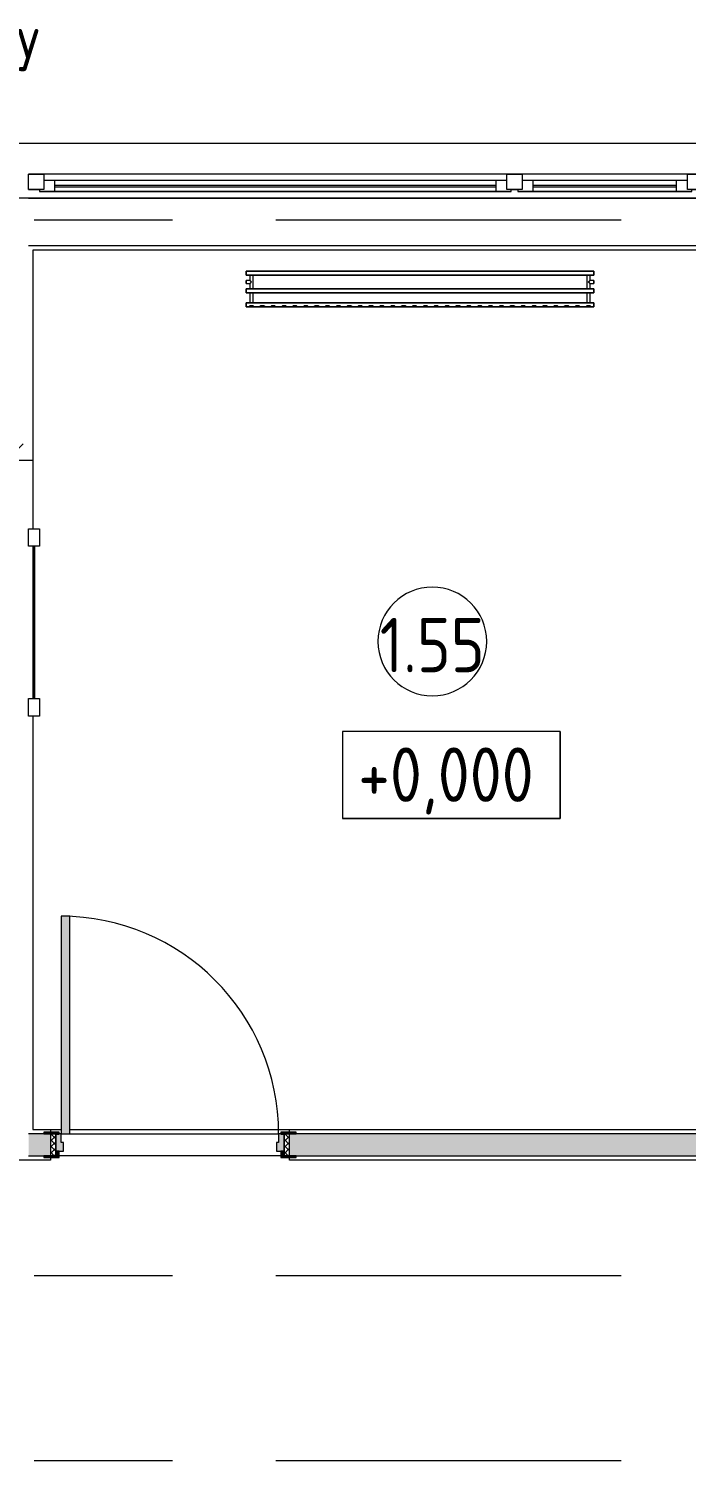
# Model space of a CAD drawing. Header units: millimetres. Extents: x 35787 to 244346, y -8553 to 29000.
# Drawn here: x 77250 to 80275, y 21300 to 27879 of the extents above; entities that cross this region are included whole.
import ezdxf

# ---------------------------------------------------------------- set-up
doc = ezdxf.new("R2010")
doc.units = ezdxf.units.MM
doc.linetypes.add('Осевая', pattern=[3175, 635, -476.25, 1587.5, -476.25])
for name, color, linetype, lineweight in [('A-ANNO-DIMS', 7, 'Continuous', 9), ('A-ANNO-DIMS-100', 7, 'Continuous', 9), ('A-AREA-IDEN', 7, 'Continuous', 9), ('A-GLAZ', 7, 'Continuous', 9), ('A-WALL', 7, 'Continuous', 9), ('A-WALL-IDEN', 7, 'Continuous', 9), ('G-ANNO-DIMS', 7, 'Continuous', 9), ('I-WALL', 7, 'Continuous', 9), ('Оси-2', 7, 'Осевая', 9)]:
    doc.layers.add(name, color=color, linetype=linetype, lineweight=lineweight)
for name, color, linetype, lineweight, true_color in [('A-DOOR-1', 7, 'Continuous', 9, 0xaaaaaa), ('A-DOOR-2', 7, 'Continuous', 9, 0xe2e2e2), ('A-DOOR-FRAM-1', 7, 'Continuous', 9, 0xe2e2e2), ('A-DOOR-FRAM-2', 7, 'Continuous', 9, 0xaaaaaa), ('A-FLOR-1', 7, 'Continuous', 9, 0xaaaaaa), ('I-WALL-1', 7, 'Continuous', 9, 0x787878), ('M-EQPM-1', 7, 'Continuous', 9, 0xaaaaaa)]:
    doc.layers.add(name, color=color, linetype=linetype, lineweight=lineweight, true_color=true_color)
doc.styles.add('GOST Common', font='GOST_Common.ttf', dxfattribs={"width": 0.9, "height": 250})
doc.styles.add('GOST Common_1', font='GOST_Common.ttf', dxfattribs={"width": 0.9, "height": 200})
doc.styles.add('ISOCPEUR_1', font='isocpeur.ttf', dxfattribs={"width": 0.9, "height": 200})
doc.dimstyles.new('ISO-2_0_0_9К_Средний_округл2_1', dxfattribs={"dimscale": 304.8, "dimtxt": 199.196235, "dimasz": 0.492126, "dimexe": 0.393701, "dimexo": 0, "dimgap": 0, "dimtad": 1, "dimdec": 0, "dimrnd": 10, "dimzin": 0, "dimdsep": 46, "dimtxsty": 'ISOCPEUR_1', "dimblk1": 'OBLIQUE', "dimblk2": 'OBLIQUE', "dimsah": 1, "dimcen": 0.09, "dimdle": 0.393701, "dimazin": 0, "dimtfac": 1, "dimtdec": 4, "dimtix": 1, "dimtmove": 0, "dimatfit": 3, "dimfxl": 1, "dimtvp": 1, "dimtolj": 1, "dimtzin": 0, "dimarcsym": 2})

# ---------------------------------------------------------------- blocks, each defined once
blk = doc.blocks.new('110_Дверь_СКБ_1Ст_Внутренняя1 - Д-11п 1100x2100h_кладовые _все__ коридор _между помещениями блока столовой__ моечные _все_ 2-32102277-План монтажа стен и перегородок 1 этажа  в осях 12-23')
at = {"layer": 'A-DOOR-1'}
h = blk.add_hatch(dxfattribs=at)
h.set_pattern_fill('FP_25', color=256, style=0, pattern_type=2)
h.set_pattern_definition([(135, (1751.41, 114.685), (-14.14214, -14.14214), []), (225, (1751.41, 114.685), (14.14214, -14.14214), [])])
h.paths.add_polyline_path([(562.5, -50), (562.5, 50), (537.5, 50), (537.5, -50)])
at = {"layer": 'A-DOOR-2'}
h = blk.add_hatch(color=256, dxfattribs=at)
h.paths.add_polyline_path([(537.5, -30), (537.5, 50), (512.5, 50), (512.5, 10), (502.5, 10), (502.5, -30)])
h.paths.add_polyline_path([(-477.5, -30), (-477.5, 10), (-487.5, 10), (-487.5, 50), (-512.5, 50), (-512.5, -30)])
at = {"layer": 'A-DOOR-FRAM-1'}
for points in [[(-447.5, 50), (-447.5, 1050), (-487.5, 1050), (-487.5, 50)], [(-497.5, 50), (-497.5, 58), (-567.5, 58), (-567.5, 50)], [(-497.5, 49), (-497.5, 50), (-512.5, 49)], [(592.5, 50), (592.5, 58), (522.5, 58), (522.5, 50)], [(537.5, 49), (537.5, 50), (522.5, 49)], [(-497.5, -58), (-497.5, -50), (-567.5, -50), (-567.5, -58)], [(-497.5, -50), (-497.5, -30), (-512.5, -30), (-512.5, -50)], [(537.5, -50), (537.5, -30), (522.5, -30), (522.5, -50)], [(592.5, -58), (592.5, -50), (522.5, -50), (522.5, -58)]]:
    blk.add_hatch(color=256, dxfattribs=at).paths.add_polyline_path(points)
at = {"layer": 'A-DOOR-FRAM-2'}
h = blk.add_hatch(dxfattribs=at)
h.set_pattern_fill('FP_26', color=256, style=0, pattern_type=2)
h.set_pattern_definition([(45, (-371.384, 114.685), (-14.1421, 14.1421), []), (135, (-371.384, 114.685), (-14.1421, -14.1421), [])])
h.paths.add_polyline_path([(-512.5, -50), (-512.5, 50), (-537.5, 50), (-537.5, -50)])
at = {"layer": 'A-DOOR-1'}
for p, q in [((-487.5, 1050), (-487.5, 50)), ((-447.5, 1050), (-487.5, 1050)), ((-447.5, 50), (-447.5, 1050)), ((-487.5, 50), (-447.5, 50))]:
    blk.add_line(p, q, dxfattribs=at)
blk.add_arc((-487.5, 50), 1000, 360, 90, dxfattribs=at)
at = {"layer": 'A-DOOR-FRAM-2'}
for p, q in [((-497.5, 58), (-567.5, 58)), ((-567.5, 58), (-567.5, 50)), ((-567.5, 50), (-497.5, 50)), ((-512.5, 50), (-537.5, 50)), ((-537.5, 50), (-537.5, -50)), ((-487.5, 50), (-512.5, 50)), ((-512.5, 50), (-512.5, -30)), ((-512.5, -50), (-512.5, 50)), ((-497.5, 50), (-512.5, 50)), ((-512.5, 50), (-512.5, 49)), ((-512.5, 49), (-497.5, 49)), ((-497.5, 50), (-497.5, 58)), ((-497.5, 49), (-497.5, 50)), ((-487.5, 10), (-487.5, 50)), ((-477.5, 10), (-487.5, 10)), ((-477.5, -30), (-477.5, 10)), ((512.5, 10), (502.5, 10)), ((502.5, 10), (502.5, -30)), ((512.5, 50), (512.5, 10)), ((537.5, 50), (512.5, 50)), ((592.5, 58), (522.5, 58)), ((522.5, 58), (522.5, 50)), ((537.5, 50), (522.5, 50)), ((522.5, 50), (522.5, 49)), ((522.5, 50), (592.5, 50)), ((522.5, 49), (537.5, 49)), ((537.5, -30), (537.5, 50)), ((562.5, 50), (537.5, 50)), ((537.5, 50), (537.5, -50)), ((537.5, 49), (537.5, 50)), ((562.5, -50), (562.5, 50)), ((592.5, 50), (592.5, 58)), ((-497.5, -50), (-567.5, -50)), ((-567.5, -50), (-567.5, -58)), ((-567.5, -58), (-497.5, -58)), ((-537.5, -50), (-512.5, -50)), ((-512.5, -30), (-477.5, -30)), ((-497.5, -30), (-512.5, -30)), ((-512.5, -30), (-512.5, -50)), ((-512.5, -50), (-497.5, -50)), ((-497.5, -50), (-497.5, -30)), ((-497.5, -58), (-497.5, -50)), ((502.5, -30), (537.5, -30)), ((537.5, -30), (522.5, -30)), ((522.5, -30), (522.5, -50)), ((522.5, -50), (537.5, -50)), ((592.5, -50), (522.5, -50)), ((522.5, -50), (522.5, -58)), ((522.5, -58), (592.5, -58)), ((537.5, -50), (537.5, -30)), ((537.5, -50), (562.5, -50)), ((592.5, -58), (592.5, -50))]:
    blk.add_line(p, q, dxfattribs=at)
blk = doc.blocks.new('120_Окно_СКБ_2Ст - 120_Окно_СКБ_2Ст 3100х2500 _мал_створка слева_ 2-19089248-План монтажа стен и перегородок 1 этажа  в осях 12-23')
at = {"layer": 'A-GLAZ'}
for p, q in [((-1550, -75), (-1550, -5)), ((-1550, -5), (-1480, -5)), ((1550, -5), (-1550, -5)), ((-1480, -5), (-1480, -75)), ((650, -35), (-1480, -35)), ((-1480, -35), (-1480, -75)), ((-1430, -85), (-1430, -35)), ((-1430, -55), (600, -55)), ((600, -65), (-1430, -65)), ((600, -85), (600, -35)), ((650, -75), (650, -5)), ((650, -5), (720, -5)), ((650, -75), (650, -35)), ((720, -5), (720, -75)), ((1480, -35), (720, -35)), ((720, -35), (720, -75)), ((770, -85), (770, -35)), ((770, -55), (1430, -55)), ((1430, -65), (770, -65)), ((1430, -85), (1430, -35)), ((1480, -75), (1480, -5)), ((1480, -5), (1550, -5)), ((1480, -75), (1480, -35)), ((1550, -5), (1550, -75)), ((-1480, -75), (-1550, -75)), ((-1550, -75), (-1500, -75)), ((-1480, -75), (-1500, -75)), ((-1500, -75), (-1500, -85)), ((-1500, -85), (670, -85)), ((670, -85), (-1500, -85)), ((720, -75), (650, -75)), ((670, -75), (650, -75)), ((670, -75), (700, -75)), ((670, -85), (670, -75)), ((720, -75), (700, -75)), ((700, -75), (700, -85)), ((700, -85), (1500, -85)), ((1500, -85), (700, -85)), ((1550, -75), (1480, -75)), ((1500, -75), (1480, -75)), ((1500, -75), (1550, -75)), ((1500, -85), (1500, -75))]:
    blk.add_line(p, q, dxfattribs=at)
blk = doc.blocks.new('Штора противопожарная_Рен - ШТ_700х700-22567375-План монтажа стен и перегородок 1 этажа  в осях 12-23')
at = {"layer": 'A-DOOR-1'}
for p, q in [((-430, 100), (-350, 100)), ((-430, 50), (-430, 100)), ((-350, 100), (-350, 50)), ((-350, 77.5), (350, 77.5)), ((-350, 72.5), (-350, 77.5)), ((350, 72.5), (-350, 72.5)), ((350, 100), (430, 100)), ((350, 50), (350, 100)), ((350, 77.5), (350, 72.5)), ((430, 100), (430, 50)), ((-350, 50), (-430, 50)), ((430, 50), (350, 50))]:
    blk.add_line(p, q, dxfattribs=at)
blk = doc.blocks.new('radiator_prado_classic_z_tip_30_po exemplyaru - Classic Z Тип 30-500-V61-План монтажа стен и перегородок 1 этажа  в осях 12-23')
at = {"layer": 'M-EQPM-1'}
for p, q in [((0, 228), (0, 210)), ((1600, 228), (0, 228)), ((0, 210), (0, 228)), ((0, 228), (12.5, 228)), ((0, 210), (1600, 210)), ((17.5, 210), (0, 210)), ((12.5, 228), (37.5, 228)), ((37.5, 228), (12.5, 228)), ((12.5, 228), (37.5, 228)), ((12.5, 228), (17.5, 223)), ((12.5, 228), (17.5, 223)), ((32.5, 223), (17.5, 223)), ((17.5, 223), (32.5, 223)), ((17.5, 210), (17.5, 164)), ((17.5, 210), (17.5, 164)), ((19.7, 210), (17.5, 210)), ((17.5, 210), (31.5, 210)), ((32.5, 210), (17.5, 210)), ((17.5, 210), (32.5, 210)), ((31.5, 210), (18.5, 210)), ((32.5, 210), (19.7, 210)), ((31.5, 210), (32.5, 210)), ((32.5, 223), (37.5, 228)), ((37.5, 228), (32.5, 223)), ((32.5, 164), (32.5, 210)), ((32.5, 164), (32.5, 210)), ((1567.5, 210), (32.5, 210)), ((37.5, 228), (62.5, 228)), ((62.5, 228), (87.5, 228)), ((87.5, 228), (62.5, 228)), ((62.5, 228), (87.5, 228)), ((62.5, 228), (67.5, 223)), ((62.5, 228), (67.5, 223)), ((82.5, 223), (67.5, 223)), ((67.5, 223), (82.5, 223)), ((82.5, 223), (87.5, 228)), ((87.5, 228), (82.5, 223)), ((87.5, 228), (112.5, 228)), ((112.5, 228), (137.5, 228)), ((137.5, 228), (112.5, 228)), ((112.5, 228), (137.5, 228)), ((112.5, 228), (117.5, 223)), ((112.5, 228), (117.5, 223)), ((132.5, 223), (117.5, 223)), ((117.5, 223), (132.5, 223)), ((132.5, 223), (137.5, 228)), ((137.5, 228), (132.5, 223)), ((137.5, 228), (162.5, 228)), ((162.5, 228), (187.5, 228)), ((187.5, 228), (162.5, 228)), ((162.5, 228), (187.5, 228)), ((162.5, 228), (167.5, 223)), ((162.5, 228), (167.5, 223)), ((182.5, 223), (167.5, 223)), ((167.5, 223), (182.5, 223)), ((182.5, 223), (187.5, 228)), ((187.5, 228), (182.5, 223)), ((187.5, 228), (212.5, 228)), ((212.5, 228), (237.5, 228)), ((237.5, 228), (212.5, 228)), ((212.5, 228), (237.5, 228)), ((212.5, 228), (217.5, 223)), ((212.5, 228), (217.5, 223)), ((232.5, 223), (217.5, 223)), ((217.5, 223), (232.5, 223)), ((232.5, 223), (237.5, 228)), ((237.5, 228), (232.5, 223)), ((237.5, 228), (262.5, 228)), ((262.5, 228), (287.5, 228)), ((287.5, 228), (262.5, 228)), ((262.5, 228), (287.5, 228)), ((262.5, 228), (267.5, 223)), ((262.5, 228), (267.5, 223)), ((282.5, 223), (267.5, 223)), ((267.5, 223), (282.5, 223)), ((282.5, 223), (287.5, 228)), ((287.5, 228), (282.5, 223)), ((287.5, 228), (312.5, 228)), ((312.5, 228), (337.5, 228)), ((337.5, 228), (312.5, 228)), ((312.5, 228), (337.5, 228)), ((312.5, 228), (317.5, 223)), ((312.5, 228), (317.5, 223)), ((332.5, 223), (317.5, 223)), ((317.5, 223), (332.5, 223)), ((332.5, 223), (337.5, 228)), ((337.5, 228), (332.5, 223)), ((337.5, 228), (362.5, 228)), ((362.5, 228), (387.5, 228)), ((387.5, 228), (362.5, 228)), ((362.5, 228), (387.5, 228)), ((362.5, 228), (367.5, 223)), ((362.5, 228), (367.5, 223)), ((382.5, 223), (367.5, 223)), ((367.5, 223), (382.5, 223)), ((382.5, 223), (387.5, 228)), ((387.5, 228), (382.5, 223)), ((387.5, 228), (412.5, 228)), ((412.5, 228), (437.5, 228)), ((437.5, 228), (412.5, 228)), ((412.5, 228), (437.5, 228)), ((412.5, 228), (417.5, 223)), ((412.5, 228), (417.5, 223)), ((432.5, 223), (417.5, 223)), ((417.5, 223), (432.5, 223)), ((432.5, 223), (437.5, 228)), ((437.5, 228), (432.5, 223)), ((437.5, 228), (462.5, 228)), ((462.5, 228), (487.5, 228)), ((487.5, 228), (462.5, 228)), ((462.5, 228), (487.5, 228)), ((462.5, 228), (467.5, 223)), ((462.5, 228), (467.5, 223)), ((482.5, 223), (467.5, 223)), ((467.5, 223), (482.5, 223)), ((482.5, 223), (487.5, 228)), ((487.5, 228), (482.5, 223)), ((487.5, 228), (512.5, 228)), ((512.5, 228), (537.5, 228)), ((537.5, 228), (512.5, 228)), ((512.5, 228), (537.5, 228)), ((512.5, 228), (517.5, 223)), ((512.5, 228), (517.5, 223)), ((532.5, 223), (517.5, 223)), ((517.5, 223), (532.5, 223)), ((532.5, 223), (537.5, 228)), ((537.5, 228), (532.5, 223)), ((537.5, 228), (562.5, 228)), ((562.5, 228), (587.5, 228)), ((587.5, 228), (562.5, 228)), ((562.5, 228), (587.5, 228)), ((562.5, 228), (567.5, 223)), ((562.5, 228), (567.5, 223)), ((582.5, 223), (567.5, 223)), ((567.5, 223), (582.5, 223)), ((582.5, 223), (587.5, 228)), ((587.5, 228), (582.5, 223)), ((587.5, 228), (612.5, 228)), ((612.5, 228), (637.5, 228)), ((637.5, 228), (612.5, 228)), ((612.5, 228), (637.5, 228)), ((612.5, 228), (617.5, 223)), ((612.5, 228), (617.5, 223)), ((632.5, 223), (617.5, 223)), ((617.5, 223), (632.5, 223)), ((632.5, 223), (637.5, 228)), ((637.5, 228), (632.5, 223)), ((637.5, 228), (662.5, 228)), ((662.5, 228), (687.5, 228)), ((687.5, 228), (662.5, 228)), ((662.5, 228), (687.5, 228)), ((662.5, 228), (667.5, 223)), ((662.5, 228), (667.5, 223)), ((682.5, 223), (667.5, 223)), ((667.5, 223), (682.5, 223)), ((682.5, 223), (687.5, 228)), ((687.5, 228), (682.5, 223)), ((687.5, 228), (712.5, 228)), ((712.5, 228), (737.5, 228)), ((737.5, 228), (712.5, 228)), ((712.5, 228), (737.5, 228)), ((712.5, 228), (717.5, 223)), ((712.5, 228), (717.5, 223)), ((732.5, 223), (717.5, 223)), ((717.5, 223), (732.5, 223)), ((732.5, 223), (737.5, 228)), ((737.5, 228), (732.5, 223)), ((737.5, 228), (762.5, 228)), ((762.5, 228), (787.5, 228)), ((787.5, 228), (762.5, 228)), ((762.5, 228), (787.5, 228)), ((762.5, 228), (767.5, 223)), ((762.5, 228), (767.5, 223)), ((782.5, 223), (767.5, 223)), ((767.5, 223), (782.5, 223)), ((782.5, 223), (787.5, 228)), ((787.5, 228), (782.5, 223)), ((787.5, 228), (812.5, 228)), ((812.5, 228), (837.5, 228)), ((837.5, 228), (812.5, 228)), ((812.5, 228), (837.5, 228)), ((812.5, 228), (817.5, 223)), ((812.5, 228), (817.5, 223)), ((832.5, 223), (817.5, 223)), ((817.5, 223), (832.5, 223)), ((832.5, 223), (837.5, 228)), ((837.5, 228), (832.5, 223)), ((837.5, 228), (862.5, 228)), ((862.5, 228), (887.5, 228)), ((887.5, 228), (862.5, 228)), ((862.5, 228), (887.5, 228)), ((862.5, 228), (867.5, 223)), ((862.5, 228), (867.5, 223)), ((882.5, 223), (867.5, 223)), ((867.5, 223), (882.5, 223)), ((882.5, 223), (887.5, 228)), ((887.5, 228), (882.5, 223)), ((887.5, 228), (912.5, 228)), ((912.5, 228), (937.5, 228)), ((937.5, 228), (912.5, 228)), ((912.5, 228), (937.5, 228)), ((912.5, 228), (917.5, 223)), ((912.5, 228), (917.5, 223)), ((932.5, 223), (917.5, 223)), ((917.5, 223), (932.5, 223)), ((932.5, 223), (937.5, 228)), ((937.5, 228), (932.5, 223)), ((937.5, 228), (962.5, 228)), ((962.5, 228), (987.5, 228)), ((987.5, 228), (962.5, 228)), ((962.5, 228), (987.5, 228)), ((962.5, 228), (967.5, 223)), ((962.5, 228), (967.5, 223)), ((982.5, 223), (967.5, 223)), ((967.5, 223), (982.5, 223)), ((982.5, 223), (987.5, 228)), ((987.5, 228), (982.5, 223)), ((987.5, 228), (1012.5, 228)), ((1012.5, 228), (1037.5, 228)), ((1037.5, 228), (1012.5, 228)), ((1012.5, 228), (1037.5, 228)), ((1012.5, 228), (1017.5, 223)), ((1012.5, 228), (1017.5, 223)), ((1032.5, 223), (1017.5, 223)), ((1017.5, 223), (1032.5, 223)), ((1032.5, 223), (1037.5, 228)), ((1037.5, 228), (1032.5, 223)), ((1037.5, 228), (1062.5, 228)), ((1062.5, 228), (1087.5, 228)), ((1087.5, 228), (1062.5, 228)), ((1062.5, 228), (1087.5, 228)), ((1062.5, 228), (1067.5, 223)), ((1062.5, 228), (1067.5, 223)), ((1082.5, 223), (1067.5, 223)), ((1067.5, 223), (1082.5, 223)), ((1082.5, 223), (1087.5, 228)), ((1087.5, 228), (1082.5, 223)), ((1087.5, 228), (1112.5, 228)), ((1112.5, 228), (1137.5, 228)), ((1137.5, 228), (1112.5, 228)), ((1112.5, 228), (1137.5, 228)), ((1112.5, 228), (1117.5, 223)), ((1112.5, 228), (1117.5, 223)), ((1132.5, 223), (1117.5, 223)), ((1117.5, 223), (1132.5, 223)), ((1132.5, 223), (1137.5, 228)), ((1137.5, 228), (1132.5, 223)), ((1137.5, 228), (1162.5, 228)), ((1162.5, 228), (1187.5, 228)), ((1187.5, 228), (1162.5, 228)), ((1162.5, 228), (1187.5, 228)), ((1162.5, 228), (1167.5, 223)), ((1162.5, 228), (1167.5, 223)), ((1182.5, 223), (1167.5, 223)), ((1167.5, 223), (1182.5, 223)), ((1182.5, 223), (1187.5, 228)), ((1187.5, 228), (1182.5, 223)), ((1187.5, 228), (1212.5, 228)), ((1212.5, 228), (1237.5, 228)), ((1237.5, 228), (1212.5, 228)), ((1212.5, 228), (1237.5, 228)), ((1212.5, 228), (1217.5, 223)), ((1212.5, 228), (1217.5, 223)), ((1232.5, 223), (1217.5, 223)), ((1217.5, 223), (1232.5, 223)), ((1232.5, 223), (1237.5, 228)), ((1237.5, 228), (1232.5, 223)), ((1237.5, 228), (1262.5, 228)), ((1262.5, 228), (1287.5, 228)), ((1287.5, 228), (1262.5, 228)), ((1262.5, 228), (1287.5, 228)), ((1262.5, 228), (1267.5, 223)), ((1262.5, 228), (1267.5, 223)), ((1282.5, 223), (1267.5, 223)), ((1267.5, 223), (1282.5, 223)), ((1282.5, 223), (1287.5, 228)), ((1287.5, 228), (1282.5, 223)), ((1287.5, 228), (1312.5, 228)), ((1312.5, 228), (1337.5, 228)), ((1337.5, 228), (1312.5, 228)), ((1312.5, 228), (1337.5, 228)), ((1312.5, 228), (1317.5, 223)), ((1312.5, 228), (1317.5, 223)), ((1332.5, 223), (1317.5, 223)), ((1317.5, 223), (1332.5, 223)), ((1332.5, 223), (1337.5, 228)), ((1337.5, 228), (1332.5, 223)), ((1337.5, 228), (1362.5, 228)), ((1362.5, 228), (1387.5, 228)), ((1387.5, 228), (1362.5, 228)), ((1362.5, 228), (1387.5, 228)), ((1362.5, 228), (1367.5, 223)), ((1362.5, 228), (1367.5, 223)), ((1382.5, 223), (1367.5, 223)), ((1367.5, 223), (1382.5, 223)), ((1382.5, 223), (1387.5, 228)), ((1387.5, 228), (1382.5, 223)), ((1387.5, 228), (1412.5, 228)), ((1412.5, 228), (1437.5, 228)), ((1437.5, 228), (1412.5, 228)), ((1412.5, 228), (1437.5, 228)), ((1412.5, 228), (1417.5, 223)), ((1412.5, 228), (1417.5, 223)), ((1432.5, 223), (1417.5, 223)), ((1417.5, 223), (1432.5, 223)), ((1432.5, 223), (1437.5, 228)), ((1437.5, 228), (1432.5, 223)), ((1437.5, 228), (1462.5, 228)), ((1462.5, 228), (1487.5, 228)), ((1487.5, 228), (1462.5, 228)), ((1462.5, 228), (1487.5, 228)), ((1462.5, 228), (1467.5, 223)), ((1462.5, 228), (1467.5, 223)), ((1482.5, 223), (1467.5, 223)), ((1467.5, 223), (1482.5, 223)), ((1482.5, 223), (1487.5, 228)), ((1487.5, 228), (1482.5, 223)), ((1487.5, 228), (1512.5, 228)), ((1512.5, 228), (1537.5, 228)), ((1537.5, 228), (1512.5, 228)), ((1512.5, 228), (1537.5, 228)), ((1512.5, 228), (1517.5, 223)), ((1512.5, 228), (1517.5, 223)), ((1532.5, 223), (1517.5, 223)), ((1517.5, 223), (1532.5, 223)), ((1532.5, 223), (1537.5, 228)), ((1537.5, 228), (1532.5, 223)), ((1537.5, 228), (1562.5, 228)), ((1562.5, 228), (1587.5, 228)), ((1587.5, 228), (1562.5, 228)), ((1562.5, 228), (1587.5, 228)), ((1562.5, 228), (1567.5, 223)), ((1562.5, 228), (1567.5, 223)), ((1582.5, 223), (1567.5, 223)), ((1567.5, 223), (1582.5, 223)), ((1567.5, 210), (1567.5, 164)), ((1567.5, 210), (1567.5, 164)), ((1582.5, 210), (1567.5, 210)), ((1567.5, 210), (1582.5, 210)), ((1571.2, 210), (1567.5, 210)), ((1567.5, 210), (1582.5, 210)), ((1581.5, 210), (1568.5, 210)), ((1582.5, 210), (1571.2, 210)), ((1582.5, 223), (1587.5, 228)), ((1587.5, 228), (1582.5, 223)), ((1582.5, 164), (1582.5, 210)), ((1582.5, 164), (1582.5, 210)), ((1600, 210), (1582.5, 210)), ((1587.5, 228), (1600, 228)), ((1600, 210), (1600, 228)), ((1600, 228), (1600, 210)), ((1600, 164), (0, 164)), ((0, 164), (0, 146)), ((0, 146), (0, 164)), ((0, 164), (17.5, 164)), ((0, 146), (1600, 146)), ((17.5, 146), (0, 146)), ((32.5, 164), (17.5, 164)), ((17.5, 164), (32.5, 164)), ((32.5, 164), (17.5, 164)), ((17.5, 164), (32.5, 164)), ((17.5, 146), (17.5, 121.5)), ((17.5, 146), (17.5, 121.5)), ((17.5, 146), (32.5, 146)), ((17.8, 146), (17.5, 146)), ((17.5, 146), (32.5, 146)), ((32.5, 146), (17.5, 146)), ((32.5, 146), (17.8, 146)), ((18.5, 164), (31.5, 164)), ((31.5, 146), (18.5, 146)), ((32.5, 164), (1567.5, 164)), ((32.5, 82), (32.5, 146)), ((32.5, 82), (32.5, 146)), ((1567.5, 146), (32.5, 146)), ((1582.5, 164), (1567.5, 164)), ((1567.5, 164), (1582.5, 164)), ((1582.5, 164), (1567.5, 164)), ((1567.5, 164), (1571.2, 164)), ((1567.5, 146), (1567.5, 82)), ((1567.5, 146), (1567.5, 82)), ((1567.5, 146), (1582.5, 146)), ((1582.5, 146), (1567.5, 146)), ((1567.5, 146), (1567.8, 146)), ((1582.5, 146), (1567.5, 146)), ((1567.8, 146), (1582.5, 146)), ((1568.5, 164), (1581.5, 164)), ((1581.5, 146), (1568.5, 146)), ((1571.2, 164), (1573.1, 164)), ((1573.1, 164), (1582.5, 164)), ((1582.5, 164), (1600, 164)), ((1582.5, 121.5), (1582.5, 146)), ((1582.5, 121.5), (1582.5, 146)), ((1600, 146), (1582.5, 146)), ((1600, 146), (1600, 164)), ((1600, 164), (1600, 146)), ((17.5, 121.5), (0, 121.5)), ((17.5, 121.5), (0, 121.5)), ((0, 121.5), (0, 121.2)), ((0, 106.5), (0, 121.5)), ((0, 121.2), (0, 106.8)), ((0, 121.2), (0, 120.5)), ((0, 120.5), (0, 121.2)), ((0, 121.2), (0, 121.2)), ((0, 120.5), (0, 119.3)), ((0, 119.3), (0, 120.5)), ((0, 119.3), (0, 117.8)), ((0, 117.8), (0, 119.3)), ((0, 117.8), (0, 115.9)), ((0, 115.9), (0, 117.8)), ((0, 115.9), (0, 114)), ((0, 114), (0, 115.9)), ((0, 114), (0, 112.1)), ((0, 112.1), (0, 114)), ((0, 112.1), (0, 110.2)), ((0, 110.2), (0, 112.1)), ((0, 110.2), (0, 108.7)), ((0, 108.7), (0, 110.2)), ((0, 108.7), (0, 107.5)), ((0, 106.8), (0, 108.7)), ((0, 107.5), (0, 106.8)), ((0, 106.8), (0, 106.5)), ((0, 106.8), (0, 106.8)), ((0, 106.5), (17.5, 106.5)), ((0, 106.5), (17.5, 106.5)), ((1600, 82), (0, 82)), ((0, 82), (0, 64)), ((0, 64), (0, 82)), ((0, 82), (17.5, 82)), ((17.5, 106.5), (17.5, 82)), ((17.5, 106.5), (17.5, 82)), ((32.5, 82), (17.5, 82)), ((17.5, 82), (32.5, 82)), ((32.5, 82), (17.5, 82)), ((17.5, 82), (32.5, 82)), ((18.5, 82), (31.5, 82)), ((32.5, 82), (1567.5, 82)), ((1582.5, 82), (1567.5, 82)), ((1567.5, 82), (1582.5, 82)), ((1582.5, 82), (1567.5, 82)), ((1567.5, 82), (1582.5, 82)), ((1568.5, 82), (1581.5, 82)), ((1600, 121.5), (1582.5, 121.5)), ((1600, 121.5), (1582.5, 121.5)), ((1582.5, 82), (1582.5, 106.5)), ((1582.5, 106.5), (1600, 106.5)), ((1582.5, 82), (1582.5, 106.5)), ((1582.5, 106.5), (1600, 106.5)), ((1582.5, 82), (1600, 82)), ((1600, 121.5), (1600, 106.5)), ((1600, 121.2), (1600, 121.5)), ((1600, 121.5), (1600, 121.2)), ((1600, 121.2), (1600, 121.5)), ((1600, 106.8), (1600, 121.2)), ((1600, 121.2), (1600, 106.8)), ((1600, 120.5), (1600, 121.2)), ((1600, 119.3), (1600, 120.5)), ((1600, 117.8), (1600, 119.3)), ((1600, 115.9), (1600, 117.8)), ((1600, 114), (1600, 115.9)), ((1600, 106.8), (1600, 114)), ((1600, 106.5), (1600, 106.8)), ((1600, 106.8), (1600, 106.5)), ((1600, 106.5), (1600, 106.8)), ((1600, 64), (1600, 82)), ((1600, 82), (1600, 64)), ((1600, 64), (0, 64)), ((0, 64), (1600, 64))]:
    blk.add_line(p, q, dxfattribs=at)
for points, knots in [([(17.8, 121.2), (17.7, 121.3), (17.7, 121.3), (17.5, 121.5), (17.5, 121.5), (17.5, 121.5)], [0.8571429, 0.8571429, 0.8571429, 0.8571429, 0.8928571, 0.9285714, 1, 1, 1, 1]), ([(17.5, 121.5), (17.5, 121.5), (17.5, 121.5), (17.7, 121.3), (17.7, 121.3), (17.8, 121.2)], [0, 0, 0, 0, 0.0714286, 0.1071429, 0.1428571, 0.1428571, 0.1428571, 0.1428571]), ([(17.5, 121.5), (17.5, 121.5), (17.5, 121.5), (17.7, 121.3), (17.7, 121.3), (17.8, 121.2)], [0, 0, 0, 0, 0.0714286, 0.1071429, 0.1428571, 0.1428571, 0.1428571, 0.1428571]), ([(25, 114), (24.5, 114.5), (23.6, 115.4), (22.4, 116.6), (21.6, 117.4), (21.1, 117.9), (20.8, 118.2), (20.5, 118.5), (20.2, 118.8), (19.8, 119.1), (19.6, 119.4), (19.3, 119.7), (19, 120), (18.7, 120.3), (18.5, 120.5), (18.3, 120.7), (18.1, 120.9), (17.9, 121.1), (17.8, 121.2), (17.7, 121.3), (17.5, 121.5), (17.5, 121.5), (17.5, 121.5)], [0, 0, 0, 0, 0.142857, 0.285714, 0.357143, 0.392857, 0.428571, 0.464286, 0.5, 0.535714, 0.571429, 0.607143, 0.642857, 0.678571, 0.714286, 0.75, 0.785714, 0.821429, 0.857143, 0.892857, 0.928571, 1, 1, 1, 1]), ([(17.5, 106.5), (17.5, 106.5), (17.5, 106.5), (17.7, 106.7), (17.8, 106.8), (17.9, 106.9), (18.1, 107.1), (18.3, 107.3), (18.5, 107.5), (18.7, 107.7), (19, 108), (19.3, 108.3), (19.6, 108.6), (19.8, 108.9), (20.3, 109.3), (20.7, 109.7), (21.1, 110.1), (21.6, 110.6), (22.4, 111.4), (23.6, 112.6), (24.5, 113.5), (25, 114)], [0, 0, 0, 0, 0.071429, 0.107143, 0.142857, 0.178571, 0.214286, 0.25, 0.285714, 0.321429, 0.357143, 0.392857, 0.428571, 0.464286, 0.5, 0.571429, 0.607143, 0.642857, 0.714286, 0.857143, 1, 1, 1, 1]), ([(17.5, 106.5), (17.5, 106.5), (17.5, 106.5), (17.7, 106.7), (17.7, 106.7), (17.8, 106.8)], [0, 0, 0, 0, 0.0714286, 0.1071429, 0.1428571, 0.1428571, 0.1428571, 0.1428571]), ([(17.8, 106.8), (17.7, 106.7), (17.7, 106.7), (17.5, 106.5), (17.5, 106.5), (17.5, 106.5)], [0.8571429, 0.8571429, 0.8571429, 0.8571429, 0.8928571, 0.9285714, 1, 1, 1, 1]), ([(17.8, 106.8), (17.7, 106.7), (17.7, 106.7), (17.5, 106.5), (17.5, 106.5), (17.5, 106.5)], [0.8571429, 0.8571429, 0.8571429, 0.8571429, 0.8928571, 0.9285714, 1, 1, 1, 1]), ([(17.8, 121.2), (17.8, 121.2), (17.9, 121.1), (18.1, 120.9), (18.3, 120.7), (18.5, 120.5), (18.7, 120.3), (19, 120), (19.3, 119.7), (19.6, 119.4), (19.8, 119.1), (20.3, 118.7), (20.7, 118.3), (21.1, 117.9), (21.6, 117.4), (22.4, 116.6), (23.1, 115.9), (23.6, 115.4)], [0.1428571, 0.1428571, 0.1428571, 0.1428571, 0.1785714, 0.2142857, 0.25, 0.2857143, 0.3214286, 0.3571429, 0.3928571, 0.4285714, 0.4642857, 0.5, 0.5714286, 0.6071429, 0.6428571, 0.7142857, 0.8571429, 0.8571429, 0.8571429, 0.8571429]), ([(22.1, 111.1), (21.9, 110.9), (21.6, 110.6), (21.1, 110.1), (20.8, 109.8), (20.5, 109.5), (20.2, 109.2), (19.8, 108.9), (19.6, 108.6), (19.3, 108.3), (19, 108), (18.7, 107.7), (18.5, 107.5), (18.3, 107.3), (18.1, 107.1), (17.9, 106.9), (17.8, 106.8), (17.8, 106.8)], [0.2857143, 0.2857143, 0.2857143, 0.2857143, 0.3571429, 0.3928571, 0.4285714, 0.4642857, 0.5, 0.5357143, 0.5714286, 0.6071429, 0.6428571, 0.6785714, 0.7142857, 0.75, 0.7857143, 0.8214286, 0.8571429, 0.8571429, 0.8571429, 0.8571429]), ([(17.8, 106.8), (17.8, 106.8), (17.9, 106.9), (18.1, 107.1), (18.3, 107.3), (18.5, 107.5), (18.7, 107.7), (19, 108), (19.3, 108.3), (19.6, 108.6), (19.9, 108.8), (20.3, 109.3), (20.6, 109.6), (20.8, 109.8)], [0.1428571, 0.1428571, 0.1428571, 0.1428571, 0.1785714, 0.2142857, 0.25, 0.2857143, 0.3214286, 0.3571429, 0.3928571, 0.4285714, 0.4642857, 0.5, 0.5714286, 0.5714286, 0.5714286, 0.5714286]), ([(22.1, 116.9), (21.9, 117.1), (21.6, 117.4), (21.1, 117.9), (20.8, 118.2), (20.5, 118.5), (20.2, 118.8), (19.9, 119.2), (19.7, 119.3), (19.6, 119.4)], [0.2857143, 0.2857143, 0.2857143, 0.2857143, 0.3571429, 0.3928571, 0.4285714, 0.4642857, 0.5, 0.5357143, 0.5714286, 0.5714286, 0.5714286, 0.5714286]), ([(19.6, 119.4), (19.7, 119.3), (19.9, 119.2), (20.3, 118.7), (20.6, 118.4), (20.8, 118.2)], [0.4285714, 0.4285714, 0.4285714, 0.4285714, 0.4642857, 0.5, 0.5714286, 0.5714286, 0.5714286, 0.5714286]), ([(20.8, 118.2), (20.9, 118.1), (21.1, 117.9), (21.6, 117.4), (21.9, 117.1), (22.1, 116.9)], [0.5714286, 0.5714286, 0.5714286, 0.5714286, 0.6071429, 0.6428571, 0.7142857, 0.7142857, 0.7142857, 0.7142857]), ([(20.8, 109.8), (20.9, 109.9), (21.1, 110.1), (21.6, 110.6), (21.9, 110.9), (22.1, 111.1)], [0.5714286, 0.5714286, 0.5714286, 0.5714286, 0.6071429, 0.6428571, 0.7142857, 0.7142857, 0.7142857, 0.7142857]), ([(22.1, 111.1), (21.9, 110.9), (21.6, 110.6), (21.1, 110.1), (20.9, 109.9), (20.8, 109.8)], [0.2857143, 0.2857143, 0.2857143, 0.2857143, 0.3571429, 0.3928571, 0.4285714, 0.4285714, 0.4285714, 0.4285714]), ([(1575, 114), (1575.5, 114.5), (1576.4, 115.4), (1577.6, 116.6), (1578.4, 117.4), (1578.9, 117.9), (1579.2, 118.2), (1579.5, 118.5), (1579.8, 118.8), (1580.1, 119.2), (1580.4, 119.4), (1580.7, 119.7), (1581, 120), (1581.3, 120.3), (1581.5, 120.5), (1581.7, 120.7), (1581.9, 120.9), (1582.1, 121.1), (1582.2, 121.2), (1582.3, 121.3), (1582.5, 121.5), (1582.5, 121.5), (1582.5, 121.5)], [0, 0, 0, 0, 0.142857, 0.285714, 0.357143, 0.392857, 0.428571, 0.464286, 0.5, 0.535714, 0.571429, 0.607143, 0.642857, 0.678571, 0.714286, 0.75, 0.785714, 0.821429, 0.857143, 0.892857, 0.928571, 1, 1, 1, 1]), ([(1582.5, 106.5), (1582.5, 106.5), (1582.5, 106.5), (1582.3, 106.7), (1582.2, 106.8), (1582.1, 106.9), (1581.9, 107.1), (1581.7, 107.3), (1581.5, 107.5), (1581.3, 107.7), (1581, 108), (1580.7, 108.3), (1580.4, 108.6), (1580.1, 108.8), (1579.7, 109.3), (1579.3, 109.7), (1578.9, 110.1), (1578.4, 110.6), (1577.6, 111.4), (1576.4, 112.6), (1575.5, 113.5), (1575, 114)], [0, 0, 0, 0, 0.071429, 0.107143, 0.142857, 0.178571, 0.214286, 0.25, 0.285714, 0.321429, 0.357143, 0.392857, 0.428571, 0.464286, 0.5, 0.571429, 0.607143, 0.642857, 0.714286, 0.857143, 1, 1, 1, 1]), ([(1582.2, 121.2), (1582.2, 121.2), (1582.1, 121.1), (1581.9, 120.9), (1581.7, 120.7), (1581.5, 120.5), (1581.3, 120.3), (1581, 120), (1580.7, 119.7), (1580.4, 119.4), (1580.1, 119.2), (1579.7, 118.7), (1579.3, 118.3), (1578.9, 117.9), (1578.4, 117.4), (1577.6, 116.6), (1576.9, 115.9), (1576.4, 115.4)], [0.1428571, 0.1428571, 0.1428571, 0.1428571, 0.1785714, 0.2142857, 0.25, 0.2857143, 0.3214286, 0.3571429, 0.3928571, 0.4285714, 0.4642857, 0.5, 0.5714286, 0.6071429, 0.6428571, 0.7142857, 0.8571429, 0.8571429, 0.8571429, 0.8571429]), ([(1582.2, 121.2), (1582.2, 121.2), (1582.1, 121.1), (1581.9, 120.9), (1581.7, 120.7), (1581.5, 120.5), (1581.3, 120.3), (1581, 120), (1580.7, 119.7), (1580.4, 119.4), (1580.1, 119.2), (1579.7, 118.7), (1579.3, 118.3), (1578.9, 117.9), (1578.4, 117.4), (1577.6, 116.6), (1576.9, 115.9), (1576.4, 115.4)], [0.1428571, 0.1428571, 0.1428571, 0.1428571, 0.1785714, 0.2142857, 0.25, 0.2857143, 0.3214286, 0.3571429, 0.3928571, 0.4285714, 0.4642857, 0.5, 0.5714286, 0.6071429, 0.6428571, 0.7142857, 0.8571429, 0.8571429, 0.8571429, 0.8571429]), ([(1576.4, 115.4), (1576.9, 115.9), (1577.6, 116.6), (1578.4, 117.4), (1578.9, 117.9), (1579.2, 118.2), (1579.5, 118.5), (1579.8, 118.8), (1580.1, 119.2), (1580.4, 119.4), (1580.7, 119.7), (1581, 120), (1581.3, 120.3), (1581.5, 120.5), (1581.7, 120.7), (1581.9, 120.9), (1582.1, 121.1), (1582.2, 121.2), (1582.2, 121.2)], [0.1428571, 0.1428571, 0.1428571, 0.1428571, 0.2857143, 0.3571429, 0.3928571, 0.4285714, 0.4642857, 0.5, 0.5357143, 0.5714286, 0.6071429, 0.6428571, 0.6785714, 0.7142857, 0.75, 0.7857143, 0.8214286, 0.8571429, 0.8571429, 0.8571429, 0.8571429]), ([(1577.9, 111.1), (1578.1, 110.9), (1578.4, 110.6), (1578.9, 110.1), (1579.2, 109.8), (1579.5, 109.5), (1579.8, 109.2), (1580.1, 108.8), (1580.4, 108.6), (1580.7, 108.3), (1581, 108), (1581.3, 107.7), (1581.5, 107.5), (1581.7, 107.3), (1581.9, 107.1), (1582.1, 106.9), (1582.2, 106.8), (1582.2, 106.8)], [0.2857143, 0.2857143, 0.2857143, 0.2857143, 0.3571429, 0.3928571, 0.4285714, 0.4642857, 0.5, 0.5357143, 0.5714286, 0.6071429, 0.6428571, 0.6785714, 0.7142857, 0.75, 0.7857143, 0.8214286, 0.8571429, 0.8571429, 0.8571429, 0.8571429]), ([(1577.9, 111.1), (1578.1, 110.9), (1578.4, 110.6), (1578.9, 110.1), (1579.2, 109.8), (1579.5, 109.5), (1579.8, 109.2), (1580.1, 108.8), (1580.4, 108.6), (1580.7, 108.3), (1581, 108), (1581.3, 107.7), (1581.5, 107.5), (1581.7, 107.3), (1581.9, 107.1), (1582.1, 106.9), (1582.2, 106.8), (1582.2, 106.8)], [0.2857143, 0.2857143, 0.2857143, 0.2857143, 0.3571429, 0.3928571, 0.4285714, 0.4642857, 0.5, 0.5357143, 0.5714286, 0.6071429, 0.6428571, 0.6785714, 0.7142857, 0.75, 0.7857143, 0.8214286, 0.8571429, 0.8571429, 0.8571429, 0.8571429]), ([(1582.2, 106.8), (1582.2, 106.8), (1582.1, 106.9), (1581.9, 107.1), (1581.7, 107.3), (1581.5, 107.5), (1581.3, 107.7), (1581, 108), (1580.7, 108.3), (1580.4, 108.6), (1580.1, 108.8), (1579.7, 109.3), (1579.3, 109.7), (1578.9, 110.1), (1578.4, 110.6), (1578.1, 110.9), (1577.9, 111.1)], [0.1428571, 0.1428571, 0.1428571, 0.1428571, 0.1785714, 0.2142857, 0.25, 0.2857143, 0.3214286, 0.3571429, 0.3928571, 0.4285714, 0.4642857, 0.5, 0.5714286, 0.6071429, 0.6428571, 0.7142857, 0.7142857, 0.7142857, 0.7142857]), ([(1582.5, 121.5), (1582.5, 121.5), (1582.5, 121.5), (1582.3, 121.3), (1582.3, 121.3), (1582.2, 121.2)], [0, 0, 0, 0, 0.0714286, 0.1071429, 0.1428571, 0.1428571, 0.1428571, 0.1428571]), ([(1582.5, 121.5), (1582.5, 121.5), (1582.5, 121.5), (1582.3, 121.3), (1582.3, 121.3), (1582.2, 121.2)], [0, 0, 0, 0, 0.0714286, 0.1071429, 0.1428571, 0.1428571, 0.1428571, 0.1428571]), ([(1582.2, 121.2), (1582.3, 121.3), (1582.3, 121.3), (1582.5, 121.5), (1582.5, 121.5), (1582.5, 121.5)], [0.8571429, 0.8571429, 0.8571429, 0.8571429, 0.8928571, 0.9285714, 1, 1, 1, 1]), ([(1582.2, 106.8), (1582.3, 106.7), (1582.3, 106.7), (1582.5, 106.5), (1582.5, 106.5), (1582.5, 106.5)], [0.8571429, 0.8571429, 0.8571429, 0.8571429, 0.8928571, 0.9285714, 1, 1, 1, 1]), ([(1582.2, 106.8), (1582.3, 106.7), (1582.3, 106.7), (1582.5, 106.5), (1582.5, 106.5), (1582.5, 106.5)], [0.8571429, 0.8571429, 0.8571429, 0.8571429, 0.8928571, 0.9285714, 1, 1, 1, 1]), ([(1582.5, 106.5), (1582.5, 106.5), (1582.5, 106.5), (1582.3, 106.7), (1582.3, 106.7), (1582.2, 106.8)], [0, 0, 0, 0, 0.0714286, 0.1071429, 0.1428571, 0.1428571, 0.1428571, 0.1428571])]:
    blk.add_open_spline(points, degree=3, knots=knots, dxfattribs=at)
for points in [[(19.6, 119.4), (19.5, 119.5), (19.3, 119.7), (19, 120), (18.7, 120.3), (18.5, 120.5), (18.3, 120.7), (18.1, 120.9), (17.9, 121.1), (17.8, 121.2), (17.8, 121.2)], [(17.8, 121.2), (17.8, 121.2), (17.9, 121.1), (18.1, 120.9), (18.3, 120.7), (18.5, 120.5), (18.7, 120.3), (19, 120), (19.3, 119.7), (19.5, 119.5), (19.6, 119.4)], [(20.8, 109.8), (20.7, 109.7), (20.5, 109.5), (20.2, 109.2), (19.9, 108.8), (19.6, 108.6), (19.3, 108.3), (19, 108), (18.7, 107.7), (18.5, 107.5), (18.3, 107.3), (18.1, 107.1), (17.9, 106.9), (17.8, 106.8), (17.8, 106.8)], [(23.6, 115.4), (23.1, 115.9), (22.6, 116.4), (22.1, 116.9)], [(22.1, 116.9), (22.6, 116.4), (23.1, 115.9), (23.6, 115.4)], [(25, 114), (24.5, 113.5), (23.6, 112.6), (22.6, 111.6), (22.1, 111.1)], [(22.1, 111.1), (22.6, 111.6), (23.1, 112.1), (23.6, 112.6)], [(23.6, 112.6), (23.1, 112.1), (22.6, 111.6), (22.1, 111.1)], [(25, 114), (24.5, 114.5), (24, 115), (23.6, 115.4)], [(23.6, 115.4), (24, 115), (24.5, 114.5), (25, 114)], [(23.6, 115.4), (24, 115), (24.5, 114.5), (25, 114)], [(23.6, 112.6), (24, 113), (24.5, 113.5), (25, 114)], [(25, 114), (24.5, 113.5), (24, 113), (23.6, 112.6)], [(1576.4, 115.4), (1576, 115), (1575.5, 114.5), (1575, 114)], [(1576.4, 115.4), (1576, 115), (1575.5, 114.5), (1575, 114)], [(1575, 114), (1575.5, 114.5), (1576, 115), (1576.4, 115.4)], [(1575, 114), (1575.5, 113.5), (1576.4, 112.6), (1577.4, 111.6), (1577.9, 111.1)], [(1575, 114), (1575.5, 113.5), (1576.4, 112.6), (1577.4, 111.6), (1577.9, 111.1)], [(1577.9, 111.1), (1577.4, 111.6), (1576.4, 112.6), (1575.5, 113.5), (1575, 114)]]:
    blk.add_open_spline(points, degree=3, dxfattribs=at)
blk = doc.blocks.new('Марка_Помещения - Номер-25198446-План монтажа стен и перегородок 1 этажа  в осях 12-23')
at = {"layer": 'A-AREA-IDEN'}
for start, end in [(360, 180), (180, 360)]:
    blk.add_arc((0, 0), 2.5, start, end, dxfattribs=at)
blk = doc.blocks.new('DIMBLOCK48-План монтажа стен и перегородок 1 этажа  в осях 12-23')
at = {"layer": 'A-ANNO-DIMS-100'}
for p, q in [((76350, 26000), (76350, 25776.1)), ((76350, 25896.1), (76350, 26000)), ((77150, 26002.2), (77150, 25776.1)), ((77150, 25896.1), (77150, 26002.2)), ((76230, 25896.1), (77270, 25896.1))]:
    blk.add_line(p, q, dxfattribs=at)
at = {"layer": 'A-ANNO-DIMS-100', "lineweight": 20}
for p, q in [((76350, 25896.1), (76425, 25971.1)), ((77150, 25896.1), (77225, 25971.1)), ((76350, 25896.1), (76275, 25821.1)), ((77150, 25896.1), (77075, 25821.1))]:
    blk.add_line(p, q, dxfattribs=at)
at = {"layer": 'A-ANNO-DIMS-100', "color": 0, "insert": (76560.4, 26157.4), "char_height": 200, "width": 455.087, "attachment_point": 1, "line_spacing_factor": 1.149209, "style": 'ISOCPEUR_1'}
blk.add_mtext('800', dxfattribs=at)
blk = doc.blocks.new('_Oblique')
at = {"color": 0, "linetype": 'ByBlock', "lineweight": -2}
blk.add_line((-0.5, -0.5), (0.5, 0.5), dxfattribs=at)
blk = doc.blocks.new('Высотные отметки - 10х4_h_-17668695-План монтажа стен и перегородок 1 этажа  в осях 12-23')
at = {"layer": 'G-ANNO-DIMS'}
for p, q in [((-5, 4), (-5, 0)), ((5, 4), (-5, 4)), ((5, 4), (-5, 4)), ((-5, 4), (-5, 0)), ((5, 4), (5, 0)), ((5, 0), (5, 4)), ((5, 0), (-5, 0)), ((-5, 0), (5, 0))]:
    blk.add_line(p, q, dxfattribs=at)

msp = doc.modelspace()

# ---------------------------------------------------------------- hatches: boundary and pattern name
at = {"layer": 'I-WALL-1'}
h = msp.add_hatch(dxfattribs=at)
h.set_pattern_fill('FP_22', color=256, style=0, pattern_type=2)
h.set_pattern_definition([(135, (0, 0), (-75.43415, -75.43415), [106.68, -17.78, 3.556, -17.78]), (135, (0, 75.39), (-75.43415, -75.43415), []), (50, (0, 0), (127.52922, -11.15758), [13.335, -146.685]), (355, (0, 0), (-24.66966, 133.74002), [10.668, -117.348]), (100.451, (10.63, -0.93), (102.85973, 122.58178), [11.333, -124.663]), (46.184, (0, 35.56), (189.75516, -29.43036), [20.002, -220.027]), (96.636, (15.81, 33.1), (166.1822, 173.1996), [17, -186.995]), (351.184, (0, 35.56), (166.18393, 173.19757), [16.002, -176.022]), (21, (17.78, 26.67), (106.13027, -71.58603), [13.335, -146.685]), (326, (17.78, 26.67), (43.26188, 128.93175), [10.668, -117.348]), (71.451, (26.62, 20.7), (149.39198, 57.34505), [11.333, -124.663]), (37.5, (0, 0), (2.162228, 59.188357), [3.353, -112.573, 3.353, -115.773, -117.793]), (37.5, (0, 0), (2.162228, 59.188357), [-235.052, 3.353, -114.44]), (7.5, (0, 0), (46.773857, 70.126152), [3.353, -64.567, 3.353, -109.906, -44.894]), (7.5, (0, 0), (46.773857, 70.126152), [-181.178, 3.353, -41.542]), (327.5, (-39.65, 0), (94.91367, -4.010093), [3.353, -41.097, 3.353, -135.331, -184.023]), (327.5, (-39.65, 0), (94.91367, -4.010093), [-183.134, 3.353, -180.67]), (317.5, (-57.43, 0), (103.69057, 17.79882), [3.353, -54.432, 3.353, -88.748, -130.683]), (317.5, (-57.43, 0), (103.69057, 17.79882), [-149.885, 3.353, -127.33])])
h.paths.add_polyline_path([(82230, 22700), (82430, 22700), (82430, 22800), (82200, 22800), (82200, 22798), (82230, 22798), (82230, 22790), (82200, 22790), (82200, 22710), (82230, 22710), (82230, 22702), (82200, 22702), (82200, 22700)])
h.paths.add_polyline_path([(74644.8, 22700), (74644.8, 22800), (74040, 22800), (74040, 22700), (74614.8, 22700)])
h.paths.add_polyline_path([(75774.8, 22700), (76750, 22700), (76750, 22800), (75744.8, 22800), (75744.8, 22700)])
h.paths.add_polyline_path([(81250, 22700), (81250, 22702), (81220, 22702), (81220, 22710), (81250, 22710), (81250, 22790), (81220, 22790), (81220, 22798), (81250, 22798), (81250, 22800), (81150, 22800), (81150, 22700), (81220, 22700)])
h.paths.add_polyline_path([(77250, 22700), (77350, 22700), (77350, 22800), (77250, 22800), (77250, 22709.1)])
h.paths.add_polyline_path([(80650, 22700), (80650, 22800), (78450, 22800), (78450, 22700), (79048, 22700)])
h.paths.add_polyline_path([(73540, 22700), (73540, 22800), (70810, 22800), (70810, 22700), (73244, 22700)])
h.paths.add_polyline_path([(70210, 22700), (70310, 22700), (70310, 22800), (70210, 22800)])
h.paths.add_polyline_path([(68891, 22700), (69110, 22700), (69110, 22800), (68310, 22800), (68310, 22700)])

# ---------------------------------------------------------------- linework, layer by layer
at = {"layer": 'A-FLOR-1'}
for p, q in [((80630, 26860), (77270, 26860)), ((77270, 26860), (77270, 25580)), ((77270, 25500), (77270, 24800)), ((77270, 24720), (77270, 22820)), ((77270, 22820), (77400, 22820)), ((77350, 22820), (77350, 22808)), ((77440, 22820), (80630, 22820)), ((78450, 22808), (78450, 22820)), ((77350, 22680), (75744.8, 22680)), ((77350, 22692), (77350, 22680)), ((78450, 22680), (78450, 22692)), ((81250, 22680), (78450, 22680))]:
    msp.add_line(p, q, dxfattribs=at)
at = {"layer": 'A-WALL'}
for p, q in [((84505.7, 27350), (76350, 27350)), ((80350, 27100), (76750, 27100))]:
    msp.add_line(p, q, dxfattribs=at)
at = {"layer": 'I-WALL'}
for p, q in [((77250, 27100), (80350, 27100)), ((80650, 26880), (77250, 26880)), ((77320, 22800), (77250, 22800)), ((77440, 22800), (78400, 22800)), ((80650, 22800), (78480, 22800)), ((77250, 22700), (77320, 22700)), ((78410, 22700), (77390, 22700)), ((78480, 22700), (80650, 22700))]:
    msp.add_line(p, q, dxfattribs=at)
at = {"layer": 'Оси-2'}
for p, q in [((39176.2, 27000), (82200, 27000)), ((39176.2, 22150), (82200, 22150)), ((39176.2, 21300), (82200, 21300))]:
    msp.add_line(p, q, dxfattribs=at)

# ---------------------------------------------------------------- block references
at = {"layer": 'A-AREA-IDEN', "xscale": 99.99999999999993, "yscale": 99.99999999999993, "zscale": 99.99999999999993}
msp.add_blockref('Марка_Помещения - Номер-25198446-План монтажа стен и перегородок 1 этажа  в осях 12-23', (79106.9, 25062.6), dxfattribs=at)
at = {"layer": 'A-DOOR-1', "rotation": 270}
msp.add_blockref('Штора противопожарная_Рен - ШТ_700х700-22567375-План монтажа стен и перегородок 1 этажа  в осях 12-23', (77200, 25150), dxfattribs=at)
at = {"layer": 'A-DOOR-1'}
msp.add_blockref('110_Дверь_СКБ_1Ст_Внутренняя1 - Д-11п 1100x2100h_кладовые _все__ коридор _между помещениями блока столовой__ моечные _все_ 2-32102277-План монтажа стен и перегородок 1 этажа  в осях 12-23', (77887.5, 22750), dxfattribs=at)
at = {"layer": 'A-GLAZ'}
msp.add_blockref('120_Окно_СКБ_2Ст - 120_Окно_СКБ_2Ст 3100х2500 _мал_створка слева_ 2-19089248-План монтажа стен и перегородок 1 этажа  в осях 12-23', (78800, 27215), dxfattribs=at)
at = {"layer": 'G-ANNO-DIMS', "xscale": 99.99999999999993, "yscale": 99.99999999999993, "zscale": 99.99999999999993}
msp.add_blockref('Высотные отметки - 10х4_h_-17668695-План монтажа стен и перегородок 1 этажа  в осях 12-23', (79194.4, 24249), dxfattribs=at)
at = {"layer": 'M-EQPM-1', "rotation": 180}
msp.add_blockref('radiator_prado_classic_z_tip_30_po exemplyaru - Classic Z Тип 30-500-V61-План монтажа стен и перегородок 1 этажа  в осях 12-23', (79850, 26828.3), dxfattribs=at)

# ---------------------------------------------------------------- texts
at = {"layer": 'A-AREA-IDEN', "insert": (78865, 25171.2), "char_height": 250, "width": 606.076, "attachment_point": 1, "style": 'GOST Common'}
msp.add_mtext('1.55', dxfattribs=at)
at = {"layer": 'A-WALL-IDEN', "insert": (76599.3, 27937.5), "char_height": 200, "width": 981.265, "attachment_point": 1, "style": 'GOST Common_1'}
msp.add_mtext('высоту', dxfattribs=at)
at = {"layer": 'G-ANNO-DIMS', "insert": (78765.7, 24575.7), "char_height": 250, "width": 1028.823, "attachment_point": 1, "line_spacing_factor": 1.022761, "style": 'GOST Common'}
msp.add_mtext('+0,000', dxfattribs=at)

# ---------------------------------------------------------------- dimensions: what is measured, and where the dimension line sits
at = {"layer": 'A-ANNO-DIMS'}
dim = msp.add_linear_dim(base=(77150, 25896.1), p1=(76350, 26000), p2=(77150, 26002.2), dimstyle='ISO-2_0_0_9К_Средний_округл2_1', override={"dimpost": '<>', "dimfxl": 800.002968}, dxfattribs=at)
dim.commit()
dim.dimension.update_dxf_attribs({"geometry": 'DIMBLOCK48-План монтажа стен и перегородок 1 этажа  в осях 12-23', "text_midpoint": (76750, 25996.1)})

doc.saveas('drawing.dxf')
